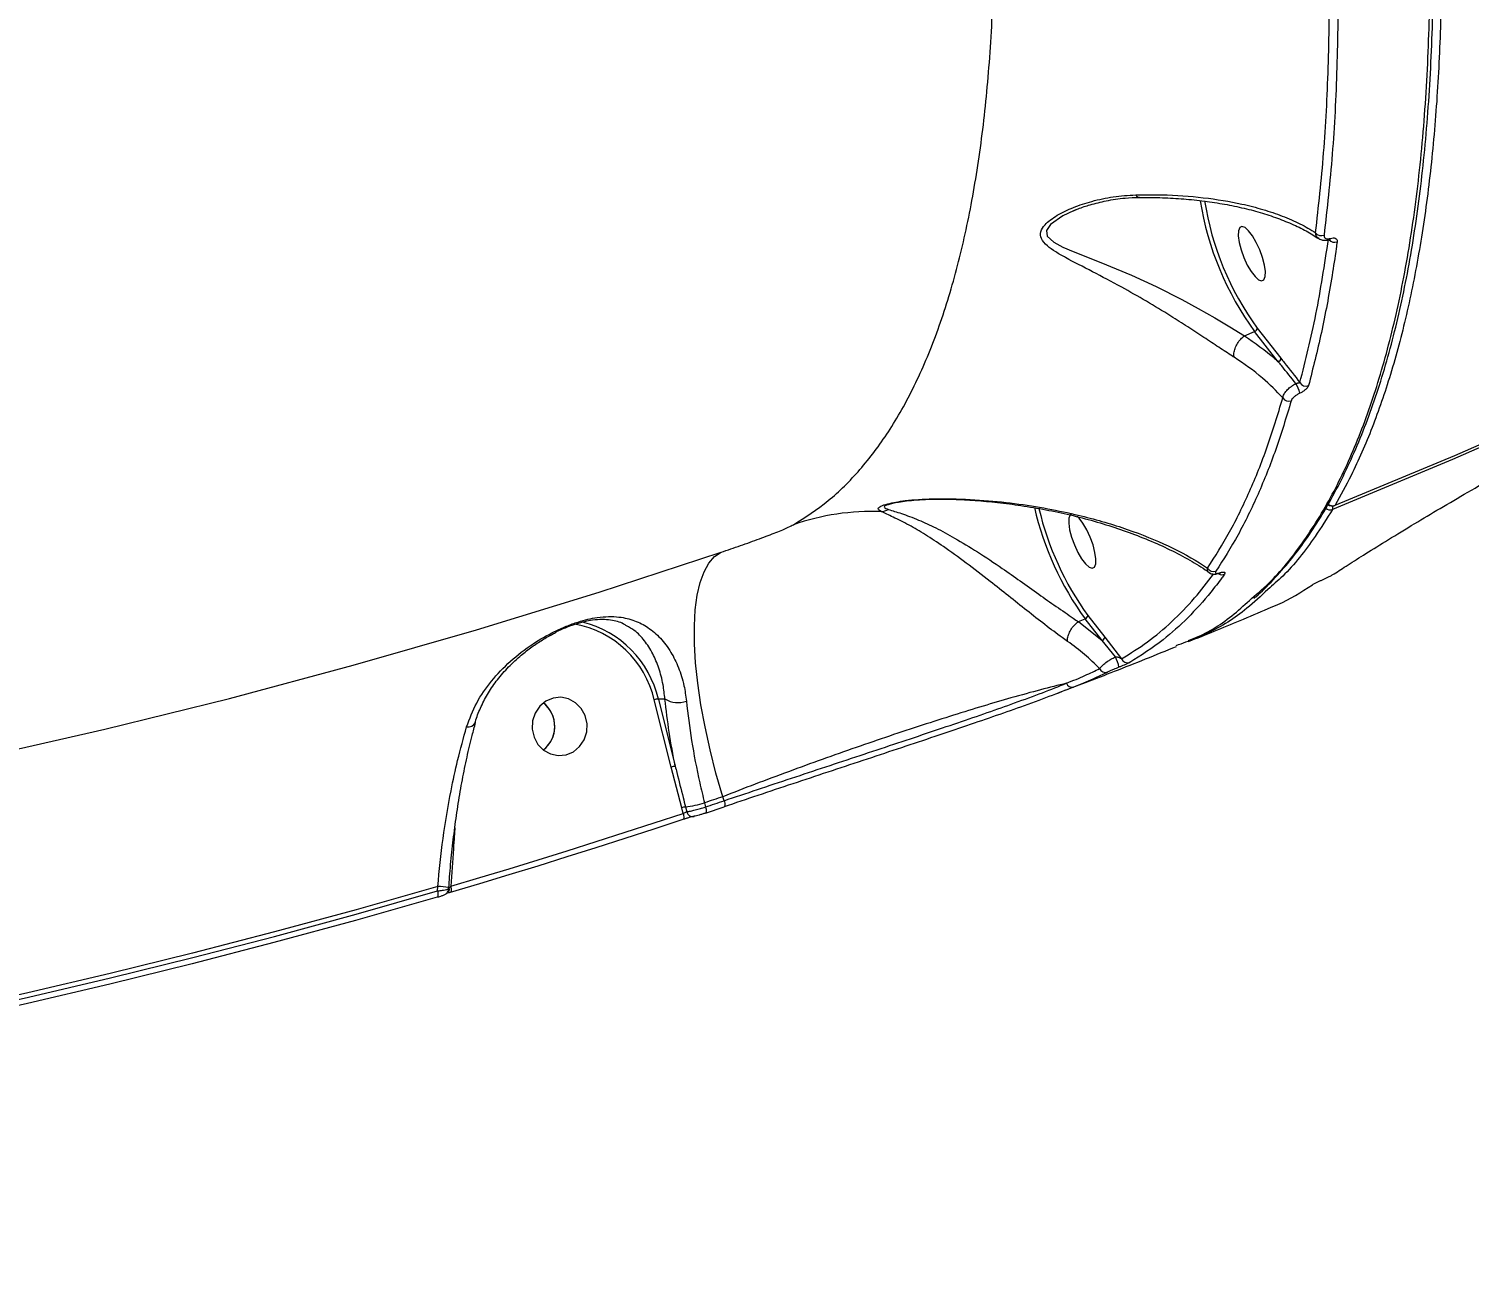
# Model space of a CAD drawing. Header units: millimetres. Extents: x -7151 to 6134, y -5040 to 5562.
# Drawn here: x -1873.1 to -1650.6, y -1539.4 to -1349.1 of the extents above; entities that cross this region are included whole.
import ezdxf

# ---------------------------------------------------------------- set-up
doc = ezdxf.new("R2010")
doc.units = ezdxf.units.MM
for name, color, linetype in [('DIKOM_ОБЪЕКТ', 7, 'Continuous'), ('DIKOM_РАЗМЕР_ЗОНА', 7, 'Continuous'), ('DIKOM_РАЗМЕР_ОБЪЕКТА', 7, 'Continuous')]:
    doc.layers.add(name, color=color, linetype=linetype)
doc.styles.add('style1', font='arial.ttf', dxfattribs={"width": 0.8})
doc.dimstyles.new('1-50', dxfattribs={"dimtxt": 300, "dimasz": 200, "dimexe": 100, "dimexo": 0, "dimgap": 100, "dimtad": 1, "dimtxsty": 'style1', "dimcen": 200, "dimclrd": 7, "dimclre": 7, "dimclrt": 7, "dimadec": 1, "dimazin": 2, "dimtfac": 1, "dimtmove": 0, "dimatfit": 2, "dimfxl": 0, "dimlwd": 25, "dimlwe": 18, "dimarcsym": 0})

# ---------------------------------------------------------------- blocks, each defined once
blk = doc.blocks.new('*D0')
at = {"layer": 'Defpoints', "color": 0, "transparency": 16777216}
for p in [(4133.55, 168.74), (-4567.47, -1241.13), (4133.55, -4153.12)]:
    blk.add_point(p, dxfattribs=at)
at = {"layer": 'DIKOM_РАЗМЕР_ОБЪЕКТА', "color": 7, "lineweight": 18, "transparency": 16777216}
for p, q in [((4133.55, 168.74), (4133.55, -4253.12)), ((-4567.47, -1241.13), (-4567.47, -4253.12))]:
    blk.add_line(p, q, dxfattribs=at)
at = {"layer": 'DIKOM_РАЗМЕР_ОБЪЕКТА', "color": 7, "lineweight": 25, "transparency": 16777216}
blk.add_line((-4367.47, -4153.12), (3933.55, -4153.12), dxfattribs=at)
at = {"layer": 'DIKOM_РАЗМЕР_ОБЪЕКТА', "color": 7, "transparency": 16777216}
for points in [[(-4367.47, -4119.79), (-4367.47, -4186.45), (-4567.47, -4153.12)], [(3933.55, -4119.79), (3933.55, -4186.45), (4133.55, -4153.12)]]:
    blk.add_solid(points, dxfattribs=at)
at = {"layer": 'DIKOM_РАЗМЕР_ОБЪЕКТА', "color": 7, "transparency": 16777216, "insert": (150.61, -3899.95), "char_height": 300, "attachment_point": 5, "style": 'style1'}
blk.add_mtext('8700', dxfattribs=at)
blk = doc.blocks.new('*D3')
at = {"layer": 'Defpoints', "color": 0, "transparency": 16777216}
for p in [(6133.55, 253.24), (-5802.46, -2467.19), (6133.55, -4939.78)]:
    blk.add_point(p, dxfattribs=at)
at = {"layer": 'DIKOM_РАЗМЕР_ЗОНА', "color": 7, "lineweight": 18, "transparency": 16777216}
for p, q in [((6133.55, 253.24), (6133.55, -5039.78)), ((-5802.46, -2467.19), (-5802.46, -5039.78))]:
    blk.add_line(p, q, dxfattribs=at)
at = {"layer": 'DIKOM_РАЗМЕР_ЗОНА', "color": 7, "lineweight": 25, "transparency": 16777216}
blk.add_line((-5602.46, -4939.78), (5933.55, -4939.78), dxfattribs=at)
at = {"layer": 'DIKOM_РАЗМЕР_ЗОНА', "color": 7, "transparency": 16777216}
for points in [[(-5602.46, -4906.44), (-5602.46, -4973.11), (-5802.46, -4939.78)], [(5933.55, -4906.44), (5933.55, -4973.11), (6133.55, -4939.78)]]:
    blk.add_solid(points, dxfattribs=at)
at = {"layer": 'DIKOM_РАЗМЕР_ЗОНА', "color": 7, "transparency": 16777216, "insert": (186.61, -4686.61), "char_height": 300, "attachment_point": 5, "style": 'style1'}
blk.add_mtext('11950', dxfattribs=at)

msp = doc.modelspace()

# ---------------------------------------------------------------- linework, layer by layer
at = {"layer": 'DIKOM_ОБЪЕКТ', "color": 7, "linetype": 'Continuous', "lineweight": 15}
for p, q in [((-1711.33, -1377.09), (-1711.69, -1377.251)), ((-1685.313, -1396.523), (-1685.309, -1396.521)), ((-1685.309, -1396.521), (-1683.734, -1395.883)), ((-1680.078, -1400.546), (-1683.734, -1395.883)), ((-1683.321, -1395.344), (-1679.664, -1400.006)), ((-1710.955, -1440.679), (-1710.952, -1440.677)), ((-1710.952, -1440.677), (-1709.921, -1440.26)), ((-1710.952, -1440.677), (-1707.296, -1443.606)), ((-1707.296, -1443.606), (-1709.921, -1440.26)), ((-1709.507, -1439.72), (-1706.882, -1443.067)), ((-1705.25, -1446.129), (-1707.296, -1443.606)), ((-1706.882, -1443.067), (-1704.283, -1446.404)), ((-1773.857, -1463.139), (-1776.469, -1452.749)), ((-1774.829, -1452.621), (-1775.85, -1452.621)), ((-1775.85, -1452.621), (-1773.238, -1463.01)), ((-1772.237, -1469.417), (-1773.857, -1463.139)), ((-1765.679, -1468.325), (-1765.903, -1467.708)), ((-1772.021, -1470.278), (-1772.237, -1469.417)), ((-1771.652, -1469.29), (-1771.462, -1470.043)), ((-1768.723, -1468.657), (-1768.563, -1469.296)), ((-1768.569, -1470.244), (-1768.588, -1470.248)), ((-1768.569, -1470.244), (-1765.683, -1469.273)), ((-1807.299, -1472.511), (-1807.456, -1474.893)), ((-1809.974, -1482.26), (-1809.928, -1481.563)), ((-1808.259, -1481.974), (-1808.243, -1481.726))]:
    msp.add_line(p, q, dxfattribs=at)
at = {"layer": 'DIKOM_ОБЪЕКТ', "color": 7, "linetype": 'Continuous', "lineweight": 15, "flags": 128}
for points in [[(-1324.153, -1198.308), (-1338.419, -1211.827), (-1352.943, -1225.09), (-1367.722, -1238.091), (-1382.749, -1250.827), (-1398.021, -1263.294), (-1413.534, -1275.488), (-1429.282, -1287.406), (-1445.261, -1299.043), (-1461.465, -1310.396), (-1477.891, -1321.463), (-1494.533, -1332.239), (-1511.385, -1342.721), (-1528.444, -1352.906), (-1545.703, -1362.791), (-1563.158, -1372.373), (-1580.802, -1381.649), (-1598.632, -1390.617), (-1616.642, -1399.273), (-1634.825, -1407.615), (-1653.176, -1415.64), (-1671.691, -1423.347)], [(-1671.313, -1422.706), (-1652.799, -1415), (-1634.447, -1406.975), (-1616.264, -1398.632), (-1598.254, -1389.976), (-1580.425, -1381.009), (-1562.78, -1371.733), (-1545.325, -1362.151), (-1528.066, -1352.265), (-1511.007, -1342.08), (-1494.155, -1331.598), (-1477.513, -1320.822), (-1461.087, -1309.756), (-1444.883, -1298.402), (-1428.904, -1286.765), (-1413.156, -1274.848), (-1397.644, -1262.654), (-1382.371, -1250.187), (-1367.344, -1237.451), (-1352.566, -1224.45), (-1338.041, -1211.187), (-1323.775, -1197.667)], [(-1711.69, -1377.251), (-1713.369, -1378.002), (-1715.271, -1379.328), (-1715.898, -1380.278), (-1715.772, -1381.157), (-1714.754, -1382.093), (-1713.379, -1382.822), (-1711.759, -1383.519), (-1707.498, -1385.196), (-1702.734, -1387.172), (-1698.943, -1388.916), (-1694.993, -1390.922), (-1692.447, -1392.316), (-1689.902, -1393.781), (-1687.564, -1395.172), (-1685.313, -1396.523), (-1685.313, -1396.523), (-1685.313, -1396.523)], [(-1685.691, -1379.657), (-1686.04, -1379.827), (-1686.237, -1380.324), (-1686.266, -1381.108), (-1686.126, -1382.114), (-1685.827, -1383.262), (-1685.393, -1384.458), (-1684.861, -1385.605), (-1684.272, -1386.612), (-1683.674, -1387.395), (-1683.117, -1387.892), (-1682.645, -1388.062), (-1682.296, -1387.891), (-1682.099, -1387.395), (-1682.07, -1386.611), (-1682.21, -1385.605), (-1682.509, -1384.457), (-1682.942, -1383.261), (-1683.475, -1382.114), (-1684.064, -1381.107), (-1684.661, -1380.324), (-1685.219, -1379.827), (-1685.691, -1379.657)], [(-1712.043, -1424.065), (-1712.226, -1424.204), (-1712.423, -1424.701), (-1712.453, -1425.484), (-1712.313, -1426.49), (-1712.013, -1427.638), (-1711.58, -1428.834), (-1711.047, -1429.982), (-1710.458, -1430.988), (-1709.861, -1431.771), (-1709.304, -1432.268), (-1708.831, -1432.438), (-1708.483, -1432.268), (-1708.285, -1431.771), (-1708.256, -1430.988), (-1708.396, -1429.981), (-1708.695, -1428.834), (-1709.129, -1427.638), (-1709.662, -1426.49), (-1710.251, -1425.484), (-1710.848, -1424.7), (-1711.134, -1424.414)], [(-1671.367, -1422.757), (-1671.358, -1422.752), (-1671.313, -1422.706)], [(-2076.435, -1485.141), (-2056.714, -1484.457), (-2037.006, -1483.401), (-2017.321, -1481.974), (-1997.662, -1480.175), (-1978.037, -1478.006), (-1958.451, -1475.467), (-1938.912, -1472.559), (-1919.425, -1469.283), (-1899.996, -1465.639), (-1880.632, -1461.63), (-1861.339, -1457.256), (-1842.123, -1452.519), (-1822.989, -1447.419), (-1803.945, -1441.96), (-1784.997, -1436.142), (-1766.149, -1429.968)], [(-1765.903, -1467.708), (-1766.943, -1464.074), (-1767.856, -1460.473), (-1768.633, -1456.938), (-1769.267, -1453.501), (-1769.752, -1450.194), (-1770.084, -1447.046), (-1770.259, -1444.087), (-1770.278, -1441.343), (-1770.137, -1438.84), (-1769.841, -1436.6), (-1769.39, -1434.643), (-1768.789, -1432.988), (-1768.044, -1431.65), (-1767.161, -1430.64), (-1766.149, -1429.968)], [(-1795.338, -1457.286), (-1795.052, -1458.531), (-1794.446, -1459.64), (-1793.569, -1460.524), (-1792.491, -1461.111), (-1791.301, -1461.353), (-1790.095, -1461.231), (-1788.97, -1460.755), (-1788.018, -1459.963), (-1787.315, -1458.92), (-1786.919, -1457.71), (-1786.861, -1456.43), (-1787.147, -1455.185), (-1787.753, -1454.076), (-1788.63, -1453.192), (-1789.707, -1452.606), (-1790.897, -1452.363), (-1792.103, -1452.485), (-1793.228, -1452.961), (-1794.181, -1453.753), (-1794.884, -1454.796), (-1795.28, -1456.007), (-1795.338, -1457.286)], [(-1765.903, -1467.708), (-1766.255, -1467.827), (-1766.608, -1467.946), (-1766.96, -1468.065), (-1767.313, -1468.184), (-1767.665, -1468.302), (-1768.018, -1468.421), (-1768.371, -1468.539), (-1768.723, -1468.657)], [(-1768.563, -1469.296), (-1768.202, -1469.175), (-1767.841, -1469.054), (-1767.481, -1468.933), (-1767.12, -1468.811), (-1766.76, -1468.69), (-1766.4, -1468.569), (-1766.039, -1468.447), (-1765.679, -1468.325)], [(-1765.679, -1468.325), (-1765.63, -1468.506), (-1765.595, -1468.681), (-1765.574, -1468.842), (-1765.57, -1468.985), (-1765.581, -1469.104), (-1765.607, -1469.194), (-1765.648, -1469.252), (-1765.683, -1469.273)], [(-1807.93, -1481.522), (-1803.422, -1480.185), (-1798.92, -1478.828), (-1794.423, -1477.451), (-1789.932, -1476.055), (-1785.446, -1474.64), (-1780.965, -1473.205), (-1776.49, -1471.751), (-1772.021, -1470.278)], [(-1772.021, -1470.278), (-1771.973, -1470.46), (-1771.938, -1470.635), (-1771.919, -1470.797), (-1771.915, -1470.94), (-1771.927, -1471.059), (-1771.954, -1471.149), (-1771.996, -1471.207), (-1772.05, -1471.231)], [(-1768.563, -1469.296), (-1768.514, -1469.477), (-1768.479, -1469.651), (-1768.459, -1469.813), (-1768.455, -1469.956), (-1768.466, -1470.074), (-1768.493, -1470.165), (-1768.534, -1470.223), (-1768.569, -1470.244)], [(-1772.05, -1471.231), (-1776.523, -1472.706), (-1781.002, -1474.161), (-1785.486, -1475.597), (-1789.976, -1477.013), (-1794.471, -1478.411), (-1798.971, -1479.788), (-1803.477, -1481.146), (-1807.988, -1482.485)], [(-1809.928, -1481.563), (-1822.52, -1485.154), (-1835.149, -1488.593), (-1847.815, -1491.88), (-1860.516, -1495.014), (-1873.249, -1497.994), (-1886.014, -1500.821), (-1898.808, -1503.493), (-1911.631, -1506.011)], [(-1808.243, -1481.726), (-1808.243, -1481.725), (-1808.245, -1481.723)], [(-1807.93, -1481.522), (-1807.887, -1481.706), (-1807.858, -1481.883), (-1807.843, -1482.047), (-1807.844, -1482.191), (-1807.859, -1482.311), (-1807.889, -1482.402), (-1807.933, -1482.461), (-1807.988, -1482.485)], [(-1810.033, -1483.224), (-1822.61, -1486.808), (-1835.225, -1490.241), (-1847.875, -1493.522), (-1860.56, -1496.651), (-1873.279, -1499.627), (-1886.028, -1502.45), (-1898.807, -1505.119), (-1911.613, -1507.634)], [(-1911.47, -1506.651), (-1898.674, -1504.138), (-1885.906, -1501.471), (-1873.167, -1498.65), (-1860.459, -1495.677), (-1847.785, -1492.551), (-1835.145, -1489.272), (-1822.54, -1485.842), (-1809.974, -1482.26)], [(-1809.974, -1482.26), (-1809.932, -1482.444), (-1809.903, -1482.62), (-1809.889, -1482.784), (-1809.89, -1482.928), (-1809.906, -1483.048), (-1809.935, -1483.139), (-1809.978, -1483.199), (-1810.033, -1483.224)]]:
    msp.add_lwpolyline(points, dxfattribs=at)
at = {"layer": 'DIKOM_ОБЪЕКТ', "color": 7, "linetype": 'Continuous', "lineweight": 15}
for centre, radius, start, end in [((-1645.975, -1368.353), 46.73, 189.00598, 216.09534), ((-1646.878, -1368.725), 45.129, 188.85254, 216.14525), ((-1673.413, -1379.942), 1.123, 216.65976, 291.55111), ((-1671.403, -1380.949), 1.131, 223.03539, 291.39514), ((-1672.275, -1381.425), 0.272, 291.72502, 346.40762), ((-1683.936, -1395.3), 0.617, 289.09413, 355.93279), ((-1680.279, -1399.963), 0.617, 289.05663, 355.97029), ((-1681.569, -1406.597), 4.991, 14.01558, 32.56445), ((-1675.797, -1403.218), 1.087, 210.37464, 290.90217), ((-1678.456, -1405.541), 1.087, 212.45988, 290.69856), ((-1742.847, -1460.64), 36.98, 87.75838, 109.13434), ((-1741.542, -1421.306), 2.387, 273.39327, 301.0865), ((-1671.005, -1412.173), 47.993, 193.1115, 215.81823), ((-1671.807, -1412.505), 46.497, 193.27154, 215.82501), ((-1672.063, -1422.382), 1.034, 228.78462, 291.09887), ((-1671.743, -1421.83), 1, 228.21941, 292.08885), ((-1671.686, -1421.74), 1.036, 228.44446, 291.10466), ((-1672.577, -1423.087), 0.923, 343.64822, 16.24633), ((-1690.07, -1431.91), 1.039, 207.63869, 289.95439), ((-1688.756, -1432.42), 1.007, 241.04727, 290.66629), ((-1689.241, -1432.947), 0.245, 288.21186, 313.88746), ((-1791.53, -1456.266), 15.466, 13.14287, 79.59735), ((-1791.425, -1456.273), 15.998, 13.19411, 76.0011), ((-1710.123, -1439.676), 0.617, 289.08057, 355.93412), ((-1707.498, -1443.023), 0.617, 289.08057, 355.93412), ((-1708.969, -1448.297), 4.305, 7.73559, 30.23503), ((-1706.772, -1447.554), 0.977, 202.95911, 288.88671), ((-1703.36, -1446.039), 0.992, 201.57936, 289.86416), ((-1711.928, -1449.897), 0.917, 198.75727, 284.88417), ((-1775.464, -1456.039), 3.439, 96.4464, 106.99145), ((-1772.836, -1449.365), 3.817, 238.53258, 290.29506), ((-1796.422, -1456.81), 4.558, 4.77168, 51.89279), ((-1796.484, -1456.859), 4.635, 308.34527, 51.66976), ((-1805.302, -1455.565), 1.38, 263.16675, 330.71204), ((-1796.454, -1456.884), 4.596, 308.2475, 5.65959), ((-1772.852, -1466.426), 3.437, 96.44056, 107.00089), ((-1771.089, -1473.311), 4.06, 97.96855, 106.43118), ((-1774.489, -1449.075), 20.413, 277.98931, 286.40717), ((-1770.564, -1469.859), 0.917, 191.53034, 285.56031), ((-1811.088, -1502.585), 21.054, 82.24033, 86.84185), ((-1808.899, -1481.957), 0.776, 291.16204, 15.39695), ((-1807.937, -1479.165), 2.594, 263.20855, 265.28344)]:
    msp.add_arc(centre, radius, start, end, dxfattribs=at)
for points, knots in [([(-1872.598, -754.612), (-1870.464, -757.4), (-1864.713, -764.911), (-1855.303, -777.895), (-1844.397, -793.729), (-1833.407, -810.535), (-1822.369, -828.28), (-1811.322, -846.927), (-1800.506, -866.065), (-1789.957, -885.617), (-1779.697, -905.498), (-1769.56, -926.032), (-1759.588, -947.175), (-1749.819, -968.866), (-1740.468, -990.629), (-1731.559, -1012.385), (-1723.102, -1034.062), (-1714.961, -1056.011), (-1707.179, -1078.168), (-1699.79, -1100.458), (-1692.958, -1122.391), (-1686.693, -1143.899), (-1680.994, -1164.927), (-1675.767, -1185.817), (-1671.05, -1206.489), (-1666.875, -1226.865), (-1663.332, -1246.495), (-1660.418, -1265.331), (-1658.118, -1283.339), (-1656.393, -1300.815), (-1655.276, -1317.673), (-1654.784, -1333.837), (-1654.923, -1348.31), (-1655.586, -1361.205), (-1656.668, -1372.651), (-1658.209, -1383.395), (-1660.211, -1393.397), (-1662.65, -1402.551), (-1665.513, -1410.817), (-1668.412, -1417.485), (-1670.474, -1421.195), (-1671.313, -1422.706)], [0, 0, 0, 0, 0.0156524, 0.0421682, 0.0687044, 0.0952204, 0.1225064, 0.1498147, 0.1771009, 0.2036165, 0.230153, 0.2566689, 0.2839548, 0.3112631, 0.3385492, 0.365065, 0.3916014, 0.4181172, 0.4454032, 0.4727117, 0.4999976, 0.5265134, 0.5530497, 0.5795656, 0.6068516, 0.6341598, 0.6614461, 0.6879618, 0.714498, 0.7410139, 0.7683, 0.7956082, 0.8228942, 0.8459722, 0.8690773, 0.8921825, 0.9155064, 0.9388306, 0.9615639, 0.9843484, 1, 1, 1, 1]), ([(-1684.204, -1437.08), (-1683.181, -1436.212), (-1680.229, -1433.705), (-1675.957, -1428.209), (-1671.407, -1420.785), (-1667.503, -1412.214), (-1664.198, -1402.648), (-1661.448, -1391.911), (-1659.284, -1379.996), (-1657.73, -1366.915), (-1656.817, -1352.955), (-1656.536, -1338.187), (-1656.859, -1322.694), (-1657.795, -1306.223), (-1659.362, -1288.792), (-1661.574, -1270.438), (-1664.349, -1251.787), (-1667.636, -1232.944), (-1671.38, -1214.01), (-1675.679, -1194.449), (-1680.543, -1174.302), (-1685.969, -1153.62), (-1691.917, -1132.571), (-1698.379, -1111.214), (-1705.338, -1089.613), (-1712.822, -1067.697), (-1720.826, -1045.529), (-1729.337, -1023.182), (-1738.166, -1001.148), (-1747.275, -979.496), (-1756.622, -958.283), (-1766.357, -937.164), (-1776.465, -916.217), (-1786.92, -895.532), (-1796.845, -876.718), (-1803.331, -865.041), (-1806.2, -859.877)], [0, 0, 0, 0, 0.0162166, 0.0468327, 0.0774241, 0.1071518, 0.1369025, 0.1666303, 0.1972217, 0.2278379, 0.2584291, 0.2881571, 0.3179077, 0.3476355, 0.3782269, 0.4088432, 0.4394344, 0.4680918, 0.4967698, 0.5254272, 0.5548554, 0.5843056, 0.6137338, 0.6434616, 0.6732125, 0.7029405, 0.7335316, 0.7641479, 0.7947395, 0.8244674, 0.8542181, 0.8839459, 0.9145374, 0.9451537, 0.9757449, 1, 1, 1, 1]), ([(-1754.969, -1425.703), (-1753.148, -1424.538), (-1749.505, -1422.205), (-1744.638, -1417.35), (-1740.182, -1411.466), (-1736.214, -1404.426), (-1732.748, -1396.255), (-1729.866, -1387.126), (-1727.56, -1377.094), (-1725.818, -1366.232), (-1724.608, -1354.363), (-1723.961, -1341.487), (-1723.89, -1327.623), (-1724.4, -1313.075), (-1725.473, -1297.907), (-1727.085, -1282.198), (-1729.261, -1265.696), (-1732.019, -1248.425), (-1735.362, -1230.429), (-1739.221, -1212.092), (-1743.57, -1193.486), (-1748.377, -1174.683), (-1753.717, -1155.391), (-1759.594, -1135.655), (-1766.002, -1115.537), (-1772.807, -1095.459), (-1779.976, -1075.49), (-1787.473, -1055.693), (-1795.414, -1035.764), (-1803.79, -1015.769), (-1812.583, -995.775), (-1820.972, -977.595), (-1828.847, -961.184), (-1833.733, -951.448), (-1836.179, -946.575)], [0, 0, 0, 0, 0.0311788, 0.062381, 0.0935595, 0.1256441, 0.1577553, 0.1898401, 0.2210203, 0.2522244, 0.2834047, 0.3154899, 0.347601, 0.3796862, 0.410889, 0.4421161, 0.4733189, 0.5054258, 0.5375586, 0.5696654, 0.6009197, 0.6321978, 0.663452, 0.69561, 0.727794, 0.759952, 0.7912842, 0.8226404, 0.8539728, 0.8862088, 0.9184712, 0.9507071, 0.9753306, 1, 1, 1, 1]), ([(-1683.864, -1437.097), (-1683.757, -1437.01), (-1682.71, -1436.146), (-1680.845, -1434.234), (-1678.274, -1431.339), (-1675.842, -1428.123), (-1673.532, -1424.619), (-1671.349, -1420.82), (-1669.302, -1416.741), (-1667.397, -1412.398), (-1665.643, -1407.805), (-1664.039, -1402.964), (-1662.583, -1397.874), (-1661.276, -1392.536), (-1660.116, -1386.947), (-1659.102, -1381.106), (-1658.234, -1375.013), (-1657.512, -1368.664), (-1656.935, -1362.058), (-1656.505, -1355.195), (-1656.221, -1348.091), (-1656.085, -1340.776), (-1656.098, -1333.275), (-1656.26, -1325.599), (-1656.569, -1317.744), (-1657.026, -1309.707), (-1657.631, -1301.485), (-1658.383, -1293.078), (-1659.282, -1284.481), (-1660.328, -1275.695), (-1661.527, -1266.709), (-1662.726, -1258.45), (-1663.586, -1253.123), (-1663.943, -1250.912)], [0, 0, 0, 0, 0.0037415, 0.0368112, 0.0700051, 0.10336, 0.1369085, 0.1706799, 0.2045929, 0.2383962, 0.2720445, 0.3055729, 0.3390164, 0.3724085, 0.4057847, 0.4391783, 0.4726167, 0.5061363, 0.5397745, 0.5735696, 0.6075109, 0.6413961, 0.675075, 0.7086088, 0.7420349, 0.7753923, 0.8087194, 0.842054, 0.8754232, 0.9088636, 0.9424134, 0.9761108, 1, 1, 1, 1]), ([(-1674.315, -1380.612), (-1673.86, -1376.561), (-1672.951, -1368.459), (-1672.28, -1355.156), (-1672.08, -1341.093), (-1672.422, -1331.009), (-1672.593, -1325.968)], [0, 0, 0, 0, 0.2485948, 0.4971899, 0.7485956, 1, 1, 1, 1]), ([(-1671.276, -1326.215), (-1671.106, -1331.212), (-1670.766, -1341.208), (-1670.955, -1355.265), (-1671.621, -1368.664), (-1672.541, -1376.879), (-1673.001, -1380.987)], [0, 0, 0, 0, 0.2485947, 0.4971912, 0.7485949, 1, 1, 1, 1]), ([(-1686.902, -1399.837), (-1686.986, -1399.784), (-1687.74, -1399.305), (-1689.264, -1398.307), (-1691.59, -1396.765), (-1694.083, -1395.132), (-1697.065, -1393.233), (-1700.51, -1391.143), (-1704.607, -1388.823), (-1708.875, -1386.576), (-1712.255, -1384.865), (-1714.499, -1383.578), (-1715.866, -1382.625), (-1716.772, -1381.602), (-1716.884, -1380.465), (-1716.094, -1379.194), (-1714.29, -1377.876), (-1711.746, -1376.666), (-1708.809, -1375.699), (-1705.576, -1374.993), (-1703.26, -1374.843), (-1702.095, -1374.767)], [0, 0, 0, 0, 0.0056309, 0.0501926, 0.0960221, 0.1433409, 0.1917802, 0.2623058, 0.3349996, 0.425741, 0.5191908, 0.5587307, 0.5987861, 0.6438253, 0.6799349, 0.7160763, 0.7691306, 0.8232057, 0.878456, 0.9388541, 1, 1, 1, 1]), ([(-1702.095, -1374.767), (-1700.753, -1374.752), (-1697.095, -1374.713), (-1691.512, -1375.128), (-1686.378, -1375.978), (-1682.413, -1377), (-1679.404, -1378.024), (-1676.657, -1379.212), (-1675.095, -1380.146), (-1674.315, -1380.612)], [0, 0, 0, 0, 0.1128054, 0.3073791, 0.50624, 0.6280277, 0.7498312, 0.8749156, 1, 1, 1, 1]), ([(-1702.095, -1374.767), (-1702.078, -1374.793), (-1701.96, -1374.972), (-1701.771, -1375.166), (-1701.597, -1375.146), (-1701.54, -1375.14)], [0, 0, 0, 0, 0.10242, 0.7074268, 1, 1, 1, 1]), ([(-1701.54, -1375.185), (-1701.177, -1375.177), (-1699.669, -1375.143), (-1697.1, -1375.231), (-1693.832, -1375.448), (-1690.646, -1375.822), (-1687.557, -1376.337), (-1684.599, -1376.996), (-1681.805, -1377.793), (-1679.197, -1378.719), (-1676.829, -1379.768), (-1675.029, -1380.712), (-1674.134, -1381.33), (-1673.841, -1381.533)], [0, 0, 0, 0, 0.0295786, 0.1231779, 0.2191722, 0.317672, 0.4186316, 0.5217764, 0.6266494, 0.7327046, 0.8401779, 0.9475915, 1, 1, 1, 1]), ([(-1711.708, -1377.22), (-1711.47, -1377.118), (-1710.667, -1376.771), (-1708.972, -1376.228), (-1706.57, -1375.635), (-1704.027, -1375.229), (-1702.29, -1375.19), (-1701.559, -1375.173)], [0, 0, 0, 0, 0.0800061, 0.2705466, 0.5174864, 0.7970743, 1, 1, 1, 1]), ([(-1676.735, -1403.767), (-1675.862, -1400.318), (-1674.113, -1393.41), (-1672.923, -1385.534), (-1672.327, -1381.59)], [0, 0, 0, 0, 0.4992722, 1, 1, 1, 1]), ([(-1673.81, -1381.489), (-1673.904, -1381.431), (-1674.172, -1381.263), (-1674.287, -1380.912), (-1674.311, -1380.654), (-1674.315, -1380.612)], [0, 0, 0, 0, 0.3101924, 0.8879176, 1, 1, 1, 1]), ([(-1673.789, -1381.511), (-1673.698, -1381.575), (-1673.446, -1381.752), (-1672.906, -1381.806), (-1672.451, -1381.781), (-1672.198, -1381.68), (-1672.175, -1381.671)], [0, 0, 0, 0, 0.20097749, 0.55604089, 0.96044701, 1, 1, 1, 1]), ([(-1673.001, -1380.987), (-1672.996, -1381.116), (-1672.989, -1381.345), (-1672.746, -1381.523), (-1672.424, -1381.582), (-1672.149, -1381.52), (-1672.01, -1381.489)], [0, 0, 0, 0, 0.3291915, 0.5797886, 0.7885496, 1, 1, 1, 1]), ([(-1672.18, -1381.681), (-1672.157, -1381.674), (-1672.092, -1381.654), (-1672.029, -1381.649), (-1672.03, -1381.65), (-1672.03, -1381.65)], [0, 0, 0, 0, 0.2272615, 0.6661328, 1, 1, 1, 1]), ([(-1672.01, -1381.489), (-1671.865, -1381.456), (-1671.578, -1381.393), (-1671.242, -1381.457), (-1671.018, -1381.638), (-1670.971, -1381.853), (-1670.988, -1381.987), (-1670.99, -1382.003)], [0, 0, 0, 0, 0.2146789, 0.425842, 0.6817299, 0.9641758, 1, 1, 1, 1]), ([(-1670.99, -1382.003), (-1671.039, -1382.357), (-1671.283, -1384.13), (-1672.018, -1388.933), (-1673.348, -1396.159), (-1674.722, -1401.54), (-1675.409, -1404.233)], [0, 0, 0, 0, 0.0441441, 0.2207199, 0.6100159, 1, 1, 1, 1]), ([(-1686.902, -1399.837), (-1686.907, -1399.808), (-1686.945, -1399.618), (-1686.945, -1399.18), (-1686.769, -1398.474), (-1686.404, -1397.721), (-1685.901, -1397.021), (-1685.509, -1396.689), (-1685.313, -1396.523)], [0, 0, 0, 0, 0.0319454, 0.2048562, 0.4036282, 0.6023882, 0.8012038, 1, 1, 1, 1]), ([(-1685.309, -1396.521), (-1683.694, -1397.65), (-1681.854, -1398.934), (-1680.27, -1400.371), (-1680.078, -1400.546)], [0, 0, 0, 0, 0.8785682, 1, 1, 1, 1]), ([(-1679.373, -1406.125), (-1680.37, -1405.08), (-1682.55, -1402.797), (-1685.371, -1400.878), (-1686.902, -1399.837)], [0, 0, 0, 0, 0.457455, 1, 1, 1, 1]), ([(-1677.362, -1403.91), (-1678.084, -1403), (-1678.98, -1401.872), (-1679.9, -1400.761), (-1680.078, -1400.546)], [0, 0, 0, 0, 0.80585007, 1, 1, 1, 1]), ([(-1679.664, -1400.006), (-1679.493, -1400.225), (-1678.517, -1401.474), (-1677.54, -1402.731), (-1676.735, -1403.767)], [0, 0, 0, 0, 0.1757228, 1, 1, 1, 1]), ([(-1679.373, -1406.125), (-1679.366, -1406.074), (-1679.337, -1405.854), (-1679.142, -1405.42), (-1678.683, -1404.849), (-1678.075, -1404.316), (-1677.601, -1404.046), (-1677.362, -1403.91)], [0, 0, 0, 0, 0.0735513, 0.3198426, 0.550794, 0.7734677, 1, 1, 1, 1]), ([(-1677.362, -1403.91), (-1677.314, -1403.894), (-1677.258, -1403.876), (-1677.146, -1403.843), (-1677.022, -1403.811), (-1676.873, -1403.781), (-1676.782, -1403.769), (-1676.744, -1403.768), (-1676.735, -1403.767)], [0, 0, 0, 0, 0.1601183, 0.1865724, 0.3966732, 0.6399777, 0.917482, 1, 1, 1, 1]), ([(-1666.563, -1430.166), (-1665.431, -1429.461), (-1663.166, -1428.051), (-1659.248, -1425.669), (-1655.115, -1423.204), (-1650.841, -1420.703), (-1646.296, -1418.096), (-1641.519, -1415.42), (-1636.579, -1412.72), (-1631.536, -1410.035), (-1626.454, -1407.413), (-1621.385, -1404.872), (-1618.085, -1403.291), (-1616.438, -1402.501)], [0, 0, 0, 0, 0.1009686, 0.2019348, 0.2903344, 0.3790239, 0.4674249, 0.5561128, 0.6450894, 0.7337814, 0.8224237, 0.9113518, 1, 1, 1, 1]), ([(-1690.99, -1432.392), (-1689.838, -1430.583), (-1687.534, -1426.964), (-1684.486, -1420.678), (-1681.715, -1413.819), (-1680.154, -1408.69), (-1679.373, -1406.125)], [0, 0, 0, 0, 0.2490996, 0.498193, 0.749099, 1, 1, 1, 1]), ([(-1676.726, -1405.388), (-1676.875, -1405.464), (-1677.172, -1405.617), (-1677.565, -1405.904), (-1677.877, -1406.202), (-1678.025, -1406.423), (-1678.063, -1406.533), (-1678.072, -1406.558)], [0, 0, 0, 0, 0.2211265, 0.4418592, 0.6745949, 0.9251365, 1, 1, 1, 1]), ([(-1675.409, -1404.233), (-1675.417, -1404.258), (-1675.452, -1404.366), (-1675.595, -1404.584), (-1675.9, -1404.878), (-1676.287, -1405.161), (-1676.58, -1405.312), (-1676.726, -1405.388)], [0, 0, 0, 0, 0.0733558, 0.3225201, 0.5551357, 0.7775169, 1, 1, 1, 1]), ([(-1678.072, -1406.558), (-1678.848, -1409.111), (-1680.4, -1414.217), (-1683.167, -1421.082), (-1686.226, -1427.405), (-1688.552, -1431.06), (-1689.715, -1432.887)], [0, 0, 0, 0, 0.2490953, 0.4981932, 0.7490952, 1, 1, 1, 1]), ([(-1741.401, -1423.689), (-1741.64, -1423.534), (-1742.053, -1423.267), (-1741.576, -1422.848), (-1740.526, -1422.494), (-1739.179, -1422.205), (-1736.951, -1421.849), (-1734.918, -1421.759), (-1733.443, -1421.694)], [0, 0, 0, 0, 0.191456, 0.3312445, 0.4704834, 0.582371, 0.6969316, 1, 1, 1, 1]), ([(-1740.403, -1422.602), (-1740.402, -1422.601), (-1740.395, -1422.599), (-1740.113, -1422.503), (-1739.577, -1422.366), (-1738.719, -1422.192), (-1737.479, -1422.011), (-1735.907, -1421.864), (-1734.446, -1421.773), (-1733.496, -1421.78), (-1733.209, -1421.783)], [0, 0, 0, 0, 0.0266072, 0.110793, 0.2034216, 0.3489987, 0.5103004, 0.6944285, 0.9076819, 1, 1, 1, 1]), ([(-1733.443, -1421.694), (-1733.224, -1421.692), (-1731, -1421.671), (-1726.897, -1421.797), (-1721.41, -1422.3), (-1716.267, -1423.081), (-1710.424, -1424.295), (-1704.103, -1426.07), (-1697.685, -1428.577), (-1693.481, -1430.775), (-1691.414, -1432.117), (-1690.99, -1432.392)], [0, 0, 0, 0, 0.0115166, 0.1169984, 0.2229846, 0.3292409, 0.4351043, 0.6083256, 0.7820053, 0.9552827, 1, 1, 1, 1]), ([(-1733.443, -1421.694), (-1733.426, -1421.704), (-1733.342, -1421.75), (-1733.256, -1421.741), (-1733.188, -1421.733)], [0, 0, 0, 0, 0.2083586, 1, 1, 1, 1]), ([(-1733.188, -1421.749), (-1732.206, -1421.753), (-1730.061, -1421.76), (-1726.814, -1421.943), (-1723.332, -1422.263), (-1719.68, -1422.743), (-1715.928, -1423.378), (-1712.157, -1424.185), (-1708.458, -1425.148), (-1704.843, -1426.271), (-1701.343, -1427.553), (-1697.974, -1428.981), (-1694.848, -1430.538), (-1692.408, -1431.921), (-1691.141, -1432.813), (-1690.708, -1433.117)], [0, 0, 0, 0, 0.0517872, 0.1130739, 0.1789754, 0.2505947, 0.3298196, 0.4110008, 0.4956689, 0.5830876, 0.6729643, 0.7656804, 0.8599082, 0.9522146, 1, 1, 1, 1]), ([(-1712.645, -1443.716), (-1712.917, -1443.523), (-1714.026, -1442.738), (-1716.111, -1441.168), (-1718.91, -1438.976), (-1721.759, -1436.705), (-1724.918, -1434.196), (-1728.326, -1431.571), (-1731.673, -1429.146), (-1734.625, -1427.214), (-1737.242, -1425.669), (-1739.709, -1424.464), (-1740.837, -1423.947), (-1741.401, -1423.689)], [0, 0, 0, 0, 0.0275966, 0.1121795, 0.1968244, 0.2807367, 0.3647045, 0.478247, 0.5919018, 0.6886486, 0.7854213, 0.8928588, 1, 1, 1, 1]), ([(-1740.397, -1422.618), (-1740.473, -1422.642), (-1740.905, -1422.78), (-1741.061, -1423.054), (-1740.588, -1423.241), (-1740.31, -1423.35)], [0, 0, 0, 0, 0.08022, 0.4606886, 1, 1, 1, 1]), ([(-1740.31, -1423.35), (-1739.674, -1423.539), (-1738.382, -1423.924), (-1735.779, -1424.887), (-1733.01, -1426.163), (-1729.972, -1427.794), (-1726.537, -1429.883), (-1723.106, -1432.173), (-1719.919, -1434.406), (-1717.109, -1436.403), (-1714.368, -1438.388), (-1712.255, -1439.75), (-1711.254, -1440.529), (-1710.955, -1440.679), (-1710.955, -1440.679)], [0, 0, 0, 0, 0.1058604, 0.2153391, 0.3127875, 0.4120234, 0.5248166, 0.641342, 0.7236985, 0.8082049, 0.8893736, 0.9734925, 0.9999859, 1, 1, 1, 1]), ([(-1671.691, -1423.347), (-1672.58, -1424.754), (-1674.977, -1428.547), (-1678.279, -1432.764), (-1680.922, -1435.044), (-1681.7, -1435.715)], [0, 0, 0, 0, 0.2940994, 0.792351, 1, 1, 1, 1]), ([(-1766.149, -1429.968), (-1765.155, -1429.628), (-1763.18, -1428.952), (-1760.18, -1427.867), (-1757.592, -1426.879), (-1755.793, -1426.131), (-1755.211, -1425.829), (-1754.969, -1425.703)], [0, 0, 0, 0, 0.2180173, 0.4332265, 0.6437724, 0.8514416, 1, 1, 1, 1]), ([(-1671.451, -1433.294), (-1670.776, -1432.852), (-1669.417, -1431.963), (-1667.519, -1430.768), (-1666.563, -1430.166)], [0, 0, 0, 0, 0.49648138, 1, 1, 1, 1]), ([(-1690.706, -1433.113), (-1690.739, -1433.098), (-1690.952, -1433.001), (-1691.02, -1432.726), (-1690.996, -1432.459), (-1690.99, -1432.392)], [0, 0, 0, 0, 0.1203981, 0.7769204, 1, 1, 1, 1]), ([(-1689.715, -1432.887), (-1689.767, -1432.997), (-1689.845, -1433.161), (-1689.665, -1433.24), (-1689.441, -1433.228), (-1689.221, -1433.174), (-1689.097, -1433.133), (-1689.071, -1433.124)], [0, 0, 0, 0, 0.4455871, 0.6623441, 0.8364506, 0.9657116, 1, 1, 1, 1]), ([(-1689.071, -1433.124), (-1689.043, -1433.115), (-1688.915, -1433.073), (-1688.686, -1433.017), (-1688.45, -1433.004), (-1688.262, -1433.085), (-1688.345, -1433.251), (-1688.401, -1433.361)], [0, 0, 0, 0, 0.0348915, 0.1620742, 0.3362582, 0.5591993, 1, 1, 1, 1]), ([(-1704.283, -1446.404), (-1702.939, -1445.574), (-1700.252, -1443.913), (-1696.506, -1440.742), (-1693.088, -1437.272), (-1691.046, -1434.584), (-1690.089, -1433.325)], [0, 0, 0, 0, 0.25699401, 0.51399017, 0.77239799, 1, 1, 1, 1]), ([(-1688.401, -1433.361), (-1688.538, -1433.551), (-1689.222, -1434.498), (-1691.052, -1436.863), (-1694.025, -1440.156), (-1698.154, -1443.895), (-1701.281, -1445.871), (-1703.023, -1446.972)], [0, 0, 0, 0, 0.0321688, 0.1608354, 0.4183946, 0.6759578, 1, 1, 1, 1]), ([(-1690.706, -1433.118), (-1690.676, -1433.144), (-1690.545, -1433.26), (-1690.237, -1433.331), (-1689.81, -1433.35), (-1689.433, -1433.28), (-1689.133, -1433.164), (-1689.059, -1433.136)], [0, 0, 0, 0, 0.0652271, 0.2821561, 0.5239749, 0.8823228, 1, 1, 1, 1]), ([(-1689.164, -1433.182), (-1689.125, -1433.169), (-1689.034, -1433.138), (-1688.951, -1433.122), (-1688.944, -1433.121), (-1688.941, -1433.121)], [0, 0, 0, 0, 0.2760838, 0.6562213, 1, 1, 1, 1]), ([(-1681.662, -1438.628), (-1681.152, -1438.435), (-1678.741, -1437.524), (-1676.54, -1436.104), (-1674.805, -1434.984)], [0, 0, 0, 0, 0.2115903, 1, 1, 1, 1]), ([(-1674.805, -1434.984), (-1674.79, -1434.975), (-1674.7, -1434.915), (-1674.453, -1434.774), (-1674.015, -1434.552), (-1673.578, -1434.343), (-1673.3, -1434.219), (-1673.16, -1434.157)], [0, 0, 0, 0, 0.0639501, 0.3885691, 0.6456569, 0.8223224, 1, 1, 1, 1]), ([(-1673.16, -1434.157), (-1673.015, -1434.093), (-1672.725, -1433.964), (-1672.263, -1433.742), (-1671.78, -1433.495), (-1671.568, -1433.366), (-1671.451, -1433.294)], [0, 0, 0, 0, 0.1849849, 0.3685924, 0.6500714, 1, 1, 1, 1]), ([(-1695.835, -1444.361), (-1694.863, -1444.004), (-1691.689, -1442.837), (-1687.794, -1440.424), (-1685.086, -1437.902), (-1684.204, -1437.08)], [0, 0, 0, 0, 0.2292712, 0.7487931, 1, 1, 1, 1]), ([(-1681.7, -1435.715), (-1682.763, -1436.714), (-1685.647, -1439.423), (-1689.766, -1442.049), (-1692.989, -1443.236), (-1694.01, -1443.613)], [0, 0, 0, 0, 0.2851817, 0.7735006, 1, 1, 1, 1]), ([(-1693.951, -1443.757), (-1691.29, -1442.684), (-1687.171, -1441.024), (-1683.09, -1439.281), (-1681.646, -1438.664)], [0, 0, 0, 0, 0.64624841, 1, 1, 1, 1]), ([(-1805.467, -1456.935), (-1804.999, -1455.682), (-1804.063, -1453.176), (-1801.704, -1449.794), (-1798.799, -1446.739), (-1795.49, -1444.187), (-1792.465, -1442.437), (-1790.073, -1441.364), (-1787.802, -1440.54), (-1785.546, -1440.021), (-1783.496, -1439.856), (-1781.53, -1439.952), (-1779.473, -1440.451), (-1777.372, -1441.54), (-1775.485, -1443.152), (-1773.91, -1445.239), (-1772.688, -1447.723), (-1771.874, -1450.276), (-1771.622, -1452.14), (-1771.513, -1452.945)], [0, 0, 0, 0, 0.07590813, 0.1519056, 0.22863356, 0.30519002, 0.36885975, 0.40161703, 0.43433408, 0.49045788, 0.52823222, 0.56608294, 0.63087654, 0.69577174, 0.76451889, 0.83322716, 0.89367997, 0.95406111, 1, 1, 1, 1]), ([(-1780.762, -1441.319), (-1780.909, -1441.223), (-1781.61, -1440.772), (-1782.844, -1440.469), (-1784.486, -1440.322), (-1786.197, -1440.43), (-1788.513, -1440.95), (-1790.554, -1441.756), (-1791.59, -1442.259), (-1791.749, -1442.336)], [0, 0, 0, 0, 0.0653337, 0.3098527, 0.4436716, 0.5806871, 0.7742341, 0.965461, 1, 1, 1, 1]), ([(-1774.829, -1452.621), (-1774.912, -1451.877), (-1775.105, -1450.158), (-1775.747, -1447.793), (-1776.71, -1445.494), (-1777.979, -1443.546), (-1779.319, -1442.118), (-1780.352, -1441.546), (-1780.762, -1441.319)], [0, 0, 0, 0, 0.1299664, 0.3003819, 0.4752921, 0.6700898, 0.8688754, 1, 1, 1, 1]), ([(-1712.645, -1443.716), (-1712.646, -1443.684), (-1712.651, -1443.583), (-1712.638, -1443.259), (-1712.509, -1442.695), (-1712.153, -1441.95), (-1711.623, -1441.216), (-1711.187, -1440.866), (-1710.955, -1440.679)], [0, 0, 0, 0, 0.0343103, 0.1061133, 0.3220655, 0.5380369, 0.7540308, 1, 1, 1, 1]), ([(-1804.11, -1456.238), (-1804.102, -1456.2), (-1803.944, -1455.44), (-1803.342, -1453.993), (-1802.297, -1451.899), (-1800.909, -1449.854), (-1799.235, -1447.878), (-1797.447, -1446.167), (-1795.67, -1444.747), (-1794.026, -1443.634), (-1792.712, -1442.853), (-1791.934, -1442.473), (-1791.713, -1442.365)], [0, 0, 0, 0, 0.0066603, 0.1321548, 0.262492, 0.397144, 0.5351517, 0.6760159, 0.7834962, 0.8788064, 0.9655025, 1, 1, 1, 1]), ([(-1707.672, -1447.935), (-1708.423, -1447.192), (-1709.931, -1445.7), (-1711.738, -1444.379), (-1712.645, -1443.716)], [0, 0, 0, 0, 0.4978482, 1, 1, 1, 1]), ([(-1714.095, -1451.684), (-1711.182, -1450.577), (-1705.052, -1448.249), (-1698.972, -1445.786), (-1695.782, -1444.495)], [0, 0, 0, 0, 0.4752752, 1, 1, 1, 1]), ([(-1707.672, -1447.935), (-1707.539, -1447.757), (-1707.296, -1447.431), (-1706.613, -1446.901), (-1705.925, -1446.463), (-1705.479, -1446.243), (-1705.25, -1446.129)], [0, 0, 0, 0, 0.3312144, 0.6077623, 0.7982643, 1, 1, 1, 1]), ([(-1705.25, -1446.129), (-1705.214, -1446.124), (-1705.153, -1446.116), (-1705.026, -1446.118), (-1704.838, -1446.145), (-1704.58, -1446.229), (-1704.396, -1446.325), (-1704.299, -1446.393), (-1704.283, -1446.404)], [0, 0, 0, 0, 0.0725426, 0.1229133, 0.2789055, 0.5490202, 0.9247018, 1, 1, 1, 1]), ([(-1712.796, -1450.192), (-1711.8, -1449.784), (-1709.793, -1448.962), (-1708.382, -1448.279), (-1707.672, -1447.935)], [0, 0, 0, 0, 0.4964766, 1, 1, 1, 1]), ([(-1706.456, -1448.479), (-1707.171, -1448.825), (-1708.612, -1449.521), (-1710.66, -1450.361), (-1711.692, -1450.784)], [0, 0, 0, 0, 0.4964977, 1, 1, 1, 1]), ([(-1704.703, -1447.718), (-1704.851, -1447.777), (-1705.144, -1447.896), (-1705.617, -1448.095), (-1706.112, -1448.312), (-1706.333, -1448.419), (-1706.456, -1448.479)], [0, 0, 0, 0, 0.18477865, 0.36849107, 0.65003538, 1, 1, 1, 1]), ([(-1703.023, -1446.972), (-1703.039, -1446.981), (-1703.132, -1447.033), (-1703.387, -1447.158), (-1703.834, -1447.357), (-1704.279, -1447.547), (-1704.562, -1447.66), (-1704.703, -1447.718)], [0, 0, 0, 0, 0.0639455, 0.3885979, 0.6456138, 0.8221969, 1, 1, 1, 1]), ([(-1712.796, -1450.192), (-1714.094, -1450.511), (-1716.691, -1451.147), (-1721.088, -1452.362), (-1725.632, -1453.693), (-1730.23, -1455.107), (-1735.076, -1456.655), (-1740.119, -1458.327), (-1745.289, -1460.097), (-1750.522, -1461.943), (-1755.746, -1463.843), (-1760.916, -1465.775), (-1764.242, -1467.064), (-1765.903, -1467.708)], [0, 0, 0, 0, 0.1033749, 0.2067495, 0.2946096, 0.3827328, 0.4705956, 0.5587509, 0.6471806, 0.7353385, 0.8234646, 0.9118711, 1, 1, 1, 1]), ([(-1711.692, -1450.784), (-1712.919, -1451.266), (-1715.372, -1452.229), (-1719.641, -1453.784), (-1724.147, -1455.368), (-1728.804, -1456.963), (-1733.749, -1458.629), (-1738.927, -1460.355), (-1744.263, -1462.124), (-1749.682, -1463.919), (-1755.11, -1465.723), (-1760.494, -1467.522), (-1763.968, -1468.693), (-1765.702, -1469.277)], [0, 0, 0, 0, 0.100974, 0.201937, 0.2903398, 0.3790258, 0.4674255, 0.5561143, 0.645091, 0.7337805, 0.8224272, 0.9113496, 1, 1, 1, 1]), ([(-1765.679, -1468.325), (-1763.98, -1467.755), (-1760.576, -1466.611), (-1755.301, -1464.854), (-1749.984, -1463.09), (-1744.676, -1461.334), (-1739.45, -1459.602), (-1734.379, -1457.91), (-1729.538, -1456.276), (-1724.98, -1454.709), (-1720.57, -1453.151), (-1716.394, -1451.62), (-1713.995, -1450.668), (-1712.796, -1450.192)], [0, 0, 0, 0, 0.0886911, 0.1776667, 0.2663602, 0.3550634, 0.4440549, 0.5327638, 0.6211405, 0.7097982, 0.7981755, 0.8990881, 1, 1, 1, 1]), ([(-1773.238, -1463.01), (-1773.57, -1461.244), (-1774.241, -1457.68), (-1774.632, -1454.317), (-1774.829, -1452.621)], [0, 0, 0, 0, 0.4956388, 1, 1, 1, 1]), ([(-1771.513, -1452.945), (-1771.273, -1454.952), (-1770.788, -1459.023), (-1769.748, -1464.387), (-1768.971, -1467.626), (-1768.723, -1468.657)], [0, 0, 0, 0, 0.3984682, 0.8085083, 1, 1, 1, 1]), ([(-1809.928, -1481.563), (-1809.682, -1479.087), (-1809.184, -1474.066), (-1808.071, -1467.549), (-1806.83, -1461.773), (-1805.945, -1458.633), (-1805.467, -1456.935)], [0, 0, 0, 0, 0.28486, 0.57775068, 0.77156593, 1, 1, 1, 1]), ([(-1808.204, -1481.726), (-1808.169, -1481.179), (-1808.055, -1479.357), (-1807.757, -1476.26), (-1807.312, -1472.464), (-1806.766, -1468.725), (-1806.134, -1465.082), (-1805.416, -1461.586), (-1804.73, -1458.635), (-1804.254, -1456.934), (-1804.07, -1456.277)], [0, 0, 0, 0, 0.0608064, 0.2024927, 0.3450566, 0.4879626, 0.6304407, 0.7719249, 0.911917, 1, 1, 1, 1]), ([(-1773.238, -1463.01), (-1773.159, -1463.332), (-1772.764, -1464.941), (-1772.221, -1467.031), (-1771.774, -1468.805), (-1771.652, -1469.29)], [0, 0, 0, 0, 0.1536556, 0.7682908, 1, 1, 1, 1]), ([(-1770.319, -1470.742), (-1770.331, -1470.745), (-1770.423, -1470.762), (-1770.659, -1470.817), (-1771.088, -1470.933), (-1771.576, -1471.077), (-1771.892, -1471.18), (-1772.05, -1471.231)], [0, 0, 0, 0, 0.0372294, 0.2781508, 0.5189347, 0.7595019, 1, 1, 1, 1]), ([(-1772.021, -1470.278), (-1771.97, -1470.255), (-1771.867, -1470.211), (-1771.709, -1470.144), (-1771.571, -1470.086), (-1771.497, -1470.056), (-1771.467, -1470.044), (-1771.462, -1470.043)], [0, 0, 0, 0, 0.2407987, 0.4813199, 0.7224114, 0.9626058, 1, 1, 1, 1]), ([(-1771.462, -1470.043), (-1771.442, -1470.039), (-1771.287, -1470.015), (-1770.89, -1469.936), (-1770.173, -1469.76), (-1769.355, -1469.537), (-1768.827, -1469.376), (-1768.563, -1469.296)], [0, 0, 0, 0, 0.0370713, 0.2779686, 0.5187478, 0.7593431, 1, 1, 1, 1]), ([(-1768.588, -1470.248), (-1768.745, -1470.3), (-1769.061, -1470.403), (-1769.549, -1470.549), (-1769.977, -1470.666), (-1770.214, -1470.722), (-1770.306, -1470.74), (-1770.319, -1470.742)], [0, 0, 0, 0, 0.2403971, 0.4809124, 0.721888, 0.9627825, 1, 1, 1, 1]), ([(-1807.456, -1474.893), (-1807.476, -1475.19), (-1807.625, -1477.4), (-1807.788, -1479.61), (-1807.93, -1481.522)], [0, 0, 0, 0, 0.134355, 1, 1, 1, 1]), ([(-1808.253, -1481.877), (-1808.247, -1481.868), (-1808.225, -1481.835), (-1808.182, -1481.786), (-1808.15, -1481.751)], [0, 0, 0, 0, 0.2721929, 1, 1, 1, 1]), ([(-1808.15, -1481.751), (-1808.102, -1481.698), (-1808.033, -1481.624), (-1807.953, -1481.545), (-1807.93, -1481.522)], [0, 0, 0, 0, 0.70563863, 1, 1, 1, 1]), ([(-1809.974, -1482.26), (-1809.892, -1482.248), (-1809.548, -1482.197), (-1809.01, -1482.114), (-1808.52, -1482.03), (-1808.267, -1481.981), (-1808.286, -1481.974), (-1808.292, -1481.972)], [0, 0, 0, 0, 0.0845141, 0.3557393, 0.6152351, 0.8707987, 1, 1, 1, 1]), ([(-1809.927, -1483.192), (-1809.819, -1483.161), (-1809.502, -1483.068), (-1809.171, -1482.957), (-1808.942, -1482.87), (-1808.76, -1482.785), (-1808.554, -1482.63), (-1808.389, -1482.421), (-1808.277, -1482.19), (-1808.276, -1482.028), (-1808.275, -1481.973)], [0, 0, 0, 0, 0.1286041, 0.3806209, 0.5271445, 0.6426957, 0.7263657, 0.8233238, 0.9389224, 1, 1, 1, 1]), ([(-1807.988, -1482.485), (-1808.056, -1482.505), (-1808.291, -1482.575), (-1808.482, -1482.637), (-1808.619, -1482.681)], [0, 0, 0, 0, 0.2877413, 1, 1, 1, 1])]:
    msp.add_open_spline(points, degree=3, knots=knots, dxfattribs=at)

# ---------------------------------------------------------------- dimensions: what is measured, and where the dimension line sits
at = {"layer": 'DIKOM_РАЗМЕР_ЗОНА'}
dim = msp.add_linear_dim(base=(6133.546, -4939.778), p1=(-5802.455, -2467.185), p2=(6133.546, 253.243), text='11950', dimstyle='1-50', dxfattribs=at)
dim.commit()
dim.dimension.update_dxf_attribs({"geometry": '*D3', "text_midpoint": (186.606, -4939.778), "dimtype": 160})
at = {"layer": 'DIKOM_РАЗМЕР_ОБЪЕКТА'}
dim = msp.add_linear_dim(base=(4133.546, -4153.121), p1=(-4567.472, -1241.128), p2=(4133.546, 168.743), text='8700', dimstyle='1-50', dxfattribs=at)
dim.commit()
dim.dimension.update_dxf_attribs({"geometry": '*D0', "text_midpoint": (150.606, -4153.121), "dimtype": 160})

doc.saveas('drawing.dxf')
